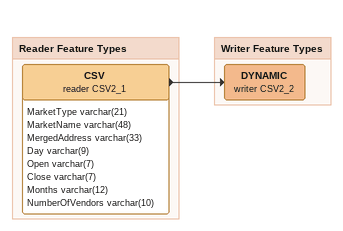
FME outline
Bookmark: Reader Feature Types
CSV (reader CSV2_1)
    attributes: MarketType varchar(21), MarketName varchar(48), MergedAddress varchar(33), Day varchar(9), Open varchar(7), Close varchar(7), Months varchar(12), NumberOfVendors varchar(10)
    -> DYNAMIC (writer CSV2_2)

Bookmark: Writer Feature Types
DYNAMIC (writer CSV2_2)
